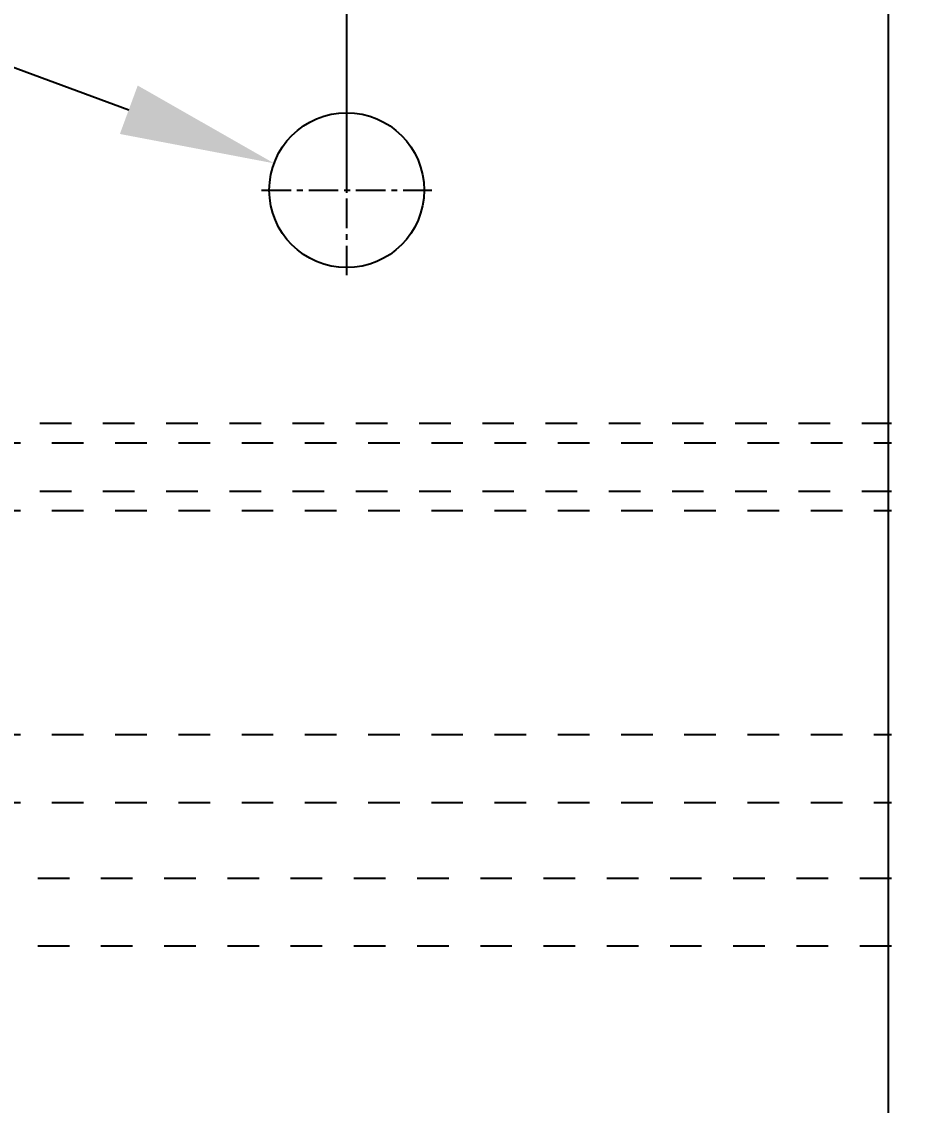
# Model space of a CAD drawing. Header units: millimetres. Extents: x 2141 to 4292, y -4498 to 2648.
# Drawn here: x 3669.6 to 3715.8, y -213.5 to -157.5 of the extents above; entities that cross this region are included whole.
import ezdxf

# ---------------------------------------------------------------- set-up
doc = ezdxf.new("R2010")
doc.units = ezdxf.units.MM
doc.header["$LTSCALE"] = 16.335
doc.header["$PDMODE"] = 3
doc.header["$PDSIZE"] = 0.3125
doc.linetypes.add('CENTER', pattern=[0.6, 0.375, -0.075, 0.075, -0.075])
doc.linetypes.add('HIDDEN', pattern=[0.2, 0.1, -0.1])
doc.layers.get('0').update_dxf_attribs({"linetype": 'CONTINUOUS'})
doc.layers.get('Defpoints').update_dxf_attribs({"linetype": 'CONTINUOUS'})
doc.layers.add('21', color=7, linetype='CONTINUOUS')
doc.styles.get("Standard").update_dxf_attribs({"font": 'txt', "width": 0.8})
doc.dimstyles.get("Standard").update_dxf_attribs({"dimtxt": 0.15625, "dimasz": 0.1875, "dimexe": 0.125, "dimexo": 0.0625, "dimtad": 0, "dimtih": 1, "dimtoh": 1, "dimdsep": 46, "dimtxsty": 'Standard', "dimcen": 0.09, "dimadec": 0, "dimazin": 0, "dimtp": 0.01, "dimtm": 0.01, "dimtfac": 1, "dimtofl": 0, "dimtmove": 0, "dimatfit": 3, "dimfxl": 0, "dimtolj": 1, "dimarcsym": 0})

# ---------------------------------------------------------------- blocks, each defined once
blk = doc.blocks.new('*D31')
at = {"color": 4, "lineweight": -2}
for p, q in [((3636.413, -222.472), (3636.413, -47.587)), ((3644.413, -47.587), (3658.013, -47.587)), ((3706.418, -47.587), (3680.413, -47.587)), ((3714.418, -73.33), (3714.418, -47.587))]:
    blk.add_line(p, q, dxfattribs=at)
at = {"color": 4}
for points in [[(3644.413, -46.254), (3644.413, -48.921), (3636.413, -47.587)], [(3706.418, -46.254), (3706.418, -48.921), (3714.418, -47.587)]]:
    blk.add_solid(points, dxfattribs=at)
at = {"layer": 'Defpoints', "color": 0}
for p in [(3714.418, -47.587), (3714.418, -73.33), (3636.413, -222.472)]:
    blk.add_point(p, dxfattribs=at)
at = {"color": 6, "insert": (3669.213, -47.587), "char_height": 8, "attachment_point": 5}
blk.add_mtext('\\A1;78.01', dxfattribs=at)
blk = doc.blocks.new('*D38')
at = {"color": 4, "lineweight": -2}
for p, q in [((3678.418, -148.318), (3670.418, -148.318)), ((3686.418, -166.18), (3686.418, -148.318)), ((3714.418, -153.961), (3714.418, -148.318)), ((3722.418, -148.318), (3730.418, -148.318))]:
    blk.add_line(p, q, dxfattribs=at)
at = {"color": 4}
for points in [[(3678.418, -146.985), (3678.418, -149.652), (3686.418, -148.318)], [(3722.418, -146.985), (3722.418, -149.652), (3714.418, -148.318)]]:
    blk.add_solid(points, dxfattribs=at)
at = {"layer": 'Defpoints', "color": 0}
for p in [(3714.418, -148.318), (3714.418, -153.961), (3686.418, -166.18)]:
    blk.add_point(p, dxfattribs=at)
at = {"color": 6, "insert": (3703.356, -148.318), "char_height": 8, "attachment_point": 5}
blk.add_mtext('\\A1;28.00', dxfattribs=at)
blk = doc.blocks.new('*D49')
at = {"color": 4, "lineweight": -2}
for p, q in [((3707.268, -66.18), (3733.639, -66.18)), ((3733.639, -74.18), (3733.639, -133.532)), ((3733.639, -218.18), (3733.639, -160.199)), ((3704.346, -226.18), (3733.639, -226.18))]:
    blk.add_line(p, q, dxfattribs=at)
at = {"color": 4}
for points in [[(3732.305, -74.18), (3734.972, -74.18), (3733.639, -66.18)], [(3732.305, -218.18), (3734.972, -218.18), (3733.639, -226.18)]]:
    blk.add_solid(points, dxfattribs=at)
at = {"layer": 'Defpoints', "color": 0}
for p in [(3707.268, -66.18), (3704.346, -226.18), (3733.639, -226.18)]:
    blk.add_point(p, dxfattribs=at)
at = {"color": 6, "insert": (3733.639, -146.866), "char_height": 8, "attachment_point": 5, "rotation": 90}
blk.add_mtext('\\A1;160.00', dxfattribs=at)
blk = doc.blocks.new('*D50')
at = {"color": 4, "lineweight": -2}
blk.add_line((3667.653, -159.258), (3675.159, -162.027), dxfattribs=at)
at = {"color": 4}
blk.add_solid([(3675.62, -160.776), (3674.698, -163.278), (3682.665, -164.795)], dxfattribs=at)
at = {"layer": 'Defpoints', "color": 0}
for p in [(3682.665, -164.795), (3690.17, -167.564)]:
    blk.add_point(p, dxfattribs=at)
at = {"color": 6, "insert": (3656.645, -155.198), "char_height": 8, "attachment_point": 5, "rotation": 339.7526}
blk.add_mtext('\\A1;∅8.00', dxfattribs=at)

msp = doc.modelspace()

# ---------------------------------------------------------------- linework, layer by layer
at = {"layer": '21', "color": 7, "linetype": 'Continuous'}
msp.add_line((3714.418, -379.03), (3714.418, -73.33), dxfattribs=at)
at = {"layer": '21', "color": 1, "linetype": 'CENTER', "ltscale": 0.248791}
for p, q in [((3686.418, -170.58), (3686.418, -161.78)), ((3682.018, -166.18), (3690.818, -166.18))]:
    msp.add_line(p, q, dxfattribs=at)
at = {"layer": '21', "color": 8, "linetype": 'HIDDEN'}
for p, q in [((3647.688, -178.225), (3714.558, -178.225)), ((3651.588, -179.23), (3714.558, -179.23)), ((3647.688, -181.725), (3714.558, -181.725)), ((3651.588, -182.73), (3714.558, -182.73)), ((3651.588, -194.305), (3714.558, -194.305)), ((3651.588, -197.805), (3714.558, -197.805)), ((3714.558, -201.73), (3649.688, -201.73)), ((3714.558, -205.23), (3649.688, -205.23))]:
    msp.add_line(p, q, dxfattribs=at)
at = {"layer": '21', "color": 7, "linetype": 'Continuous'}
msp.add_circle((3686.418, -166.18), 4, dxfattribs=at)

# ---------------------------------------------------------------- dimensions: what is measured, and where the dimension line sits
for base, p1, p2, picture, middle in [((3714.417536278, -47.587400992), (3636.412536278, -222.4722973), (3714.417536278, -73.330448609), '*D31', (3669.212567395, -47.587400992)), ((3714.418, -148.318), (3686.418, -166.18), (3714.418, -153.961), '*D38', (3703.356, -148.318))]:
    dim = msp.add_linear_dim(base=base, p1=p1, p2=p2, dimstyle='Standard', override={"dimtxt": 8, "dimasz": 8, "dimexe": 0, "dimexo": 0, "dimgap": 0, "dimtih": 0, "dimtoh": 0, "dimzin": 0, "dimcen": 0, "dimclrd": 4, "dimclre": 4, "dimclrt": 6, "dimadec": 2, "dimtp": 0, "dimtm": 0, "dimtzin": 0})
    dim.commit()
    dim.dimension.update_dxf_attribs({"geometry": picture, "text_midpoint": middle, "dimtype": 160})
dim = msp.add_linear_dim(base=(3733.639, -226.18), p1=(3707.268, -66.18), p2=(3704.346, -226.18), angle=90, dimstyle='Standard', override={"dimtxt": 8, "dimasz": 8, "dimexe": 0, "dimexo": 0, "dimgap": 0, "dimtih": 0, "dimtoh": 0, "dimzin": 0, "dimcen": 0, "dimclrd": 4, "dimclre": 4, "dimclrt": 6, "dimadec": 2, "dimtp": 0, "dimtm": 0, "dimtzin": 0})
dim.commit()
dim.dimension.update_dxf_attribs({"geometry": '*D49', "text_midpoint": (3733.639, -146.866), "dimtype": 160})
dim = msp.add_diameter_dim_2p(p1=(3690.17, -167.564), p2=(3682.665, -164.795), dimstyle='Standard', override={"dimtxt": 8, "dimasz": 8, "dimexe": 0, "dimexo": 0, "dimgap": 0, "dimtih": 0, "dimtoh": 0, "dimzin": 0, "dimcen": 0, "dimclrd": 4, "dimclre": 4, "dimclrt": 6, "dimadec": 2, "dimtp": 0, "dimtm": 0, "dimtzin": 0})
dim.commit()
dim.dimension.update_dxf_attribs({"geometry": '*D50', "text_midpoint": (3656.645, -155.198)})

doc.saveas('drawing.dxf')
